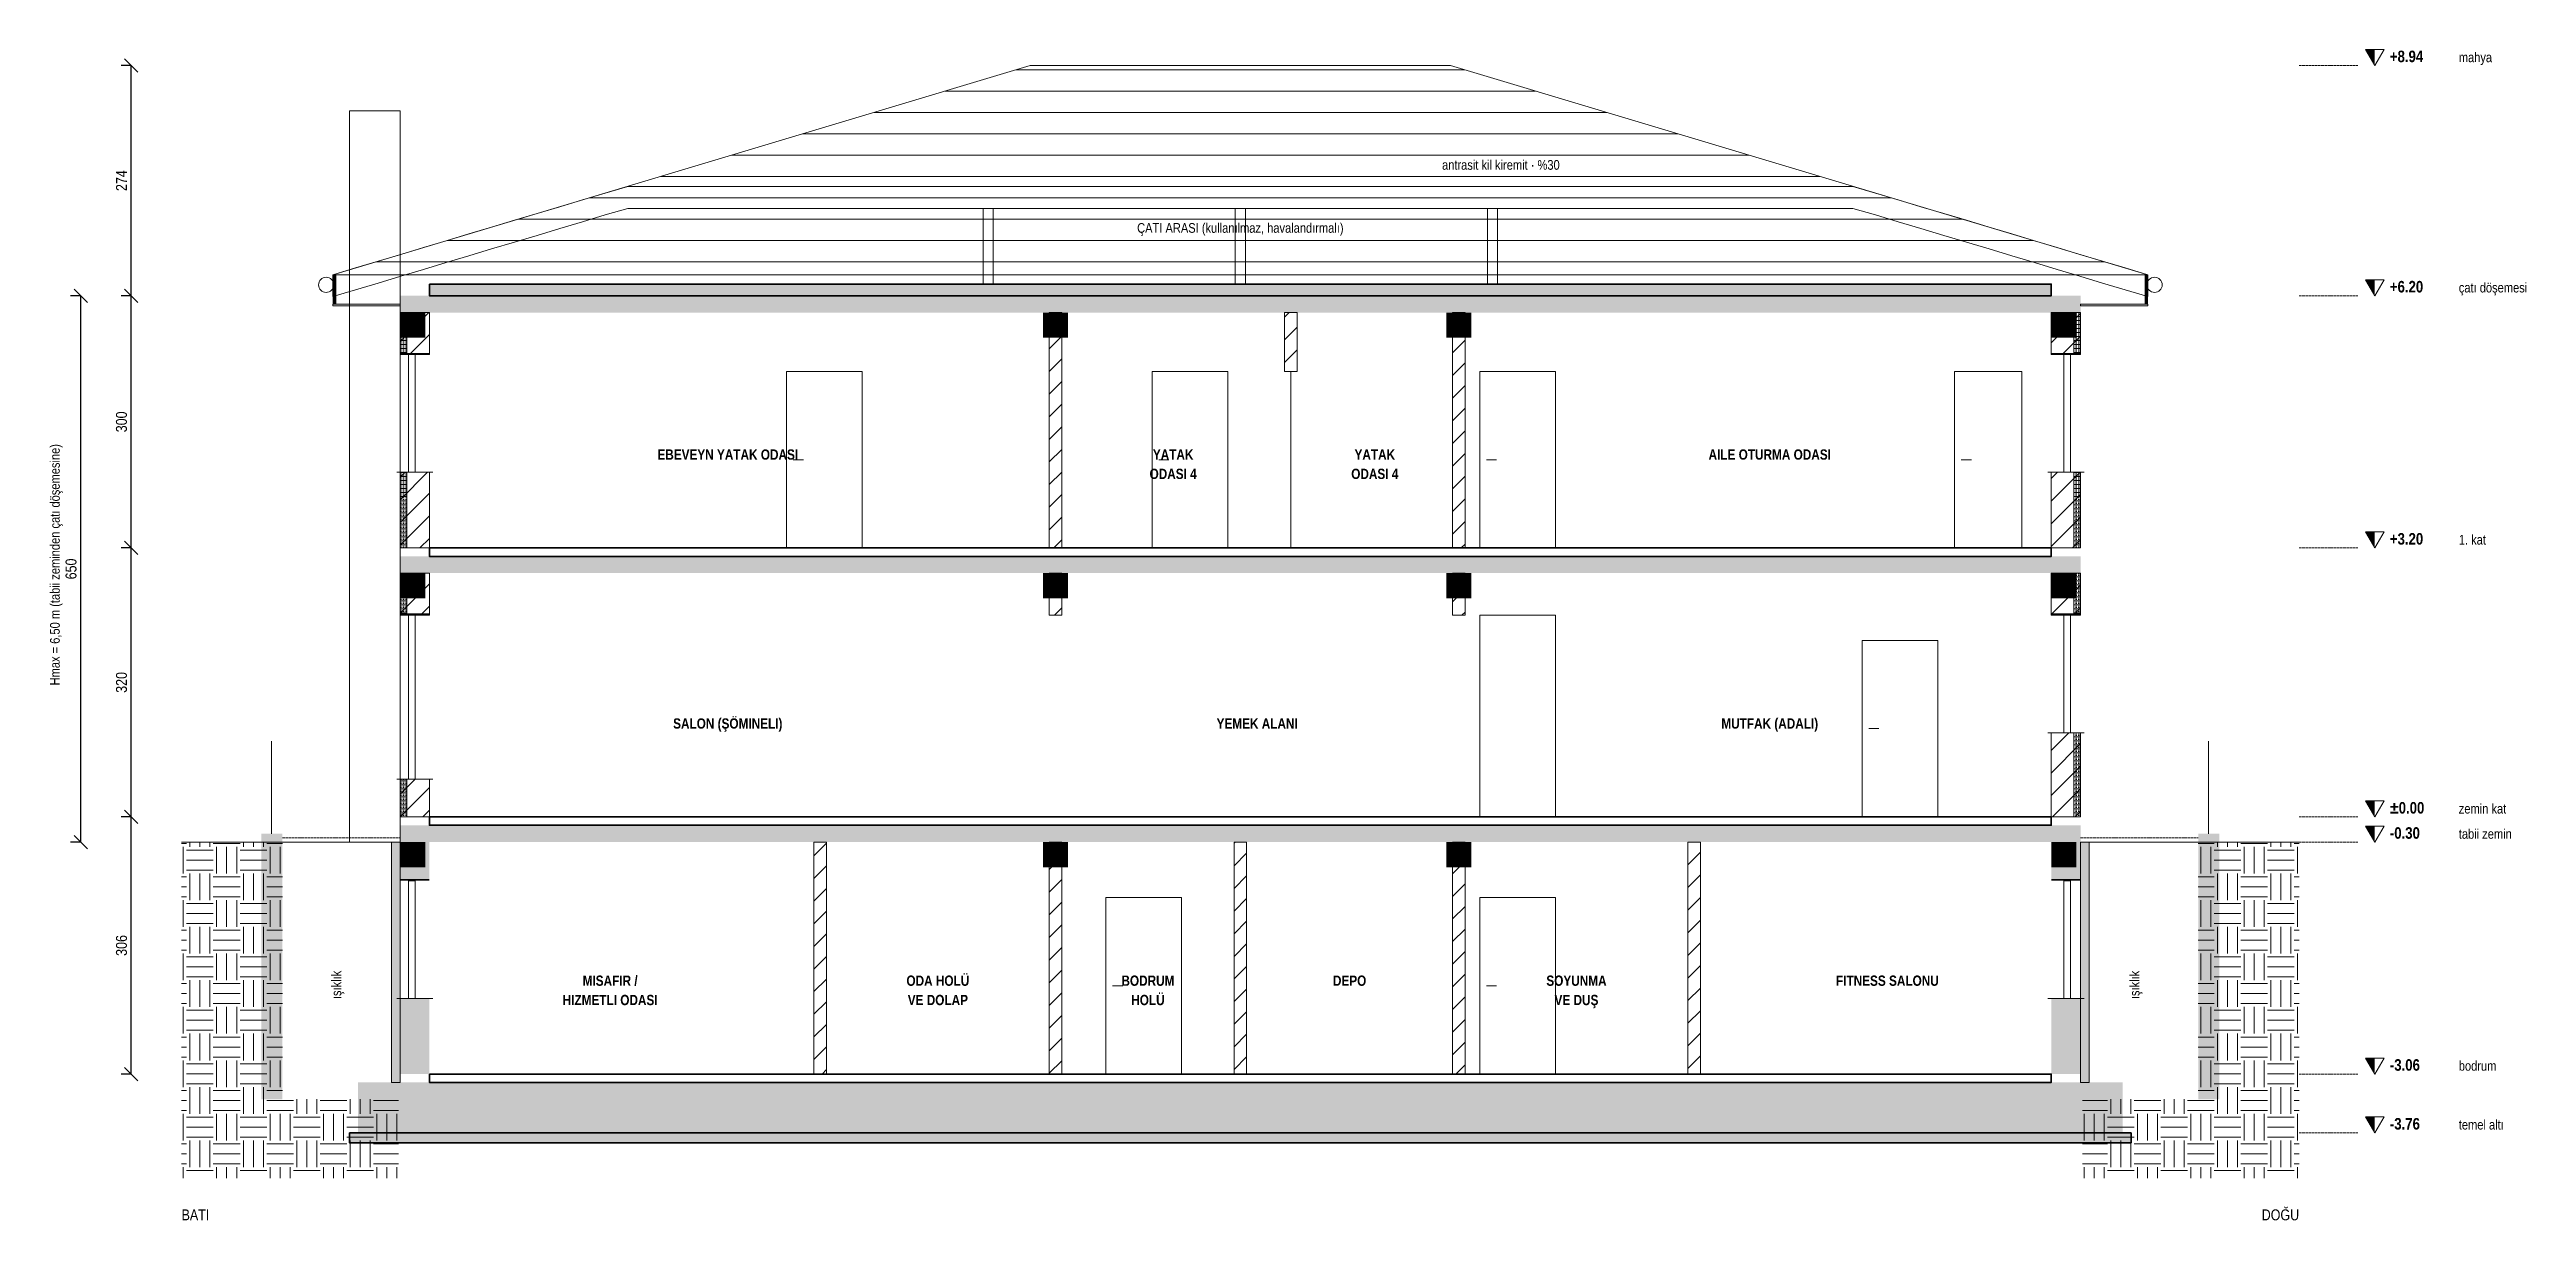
# Model space of a CAD drawing. Header units: centimetres. Extents: x -417 to 2531, y -480 to 913.
import ezdxf
from ezdxf.enums import TextEntityAlignment as Align

# ---------------------------------------------------------------- set-up
doc = ezdxf.new("R2010")
doc.units = ezdxf.units.CM
doc.header["$LTSCALE"] = 0.25
doc.linetypes.add('ACAD_ISO02W100', pattern=[15, 12, -3])
for name, color, linetype, lineweight in [('M-BACA-TUGLA', 116, 'Continuous', 9), ('M-CKAP-KIREMIT', 66, 'Continuous', 9), ('M-CKAP-KIREMIT-2', 66, 'Continuous', 9), ('M-CKAP-KIREMIT-2-T', 8, 'Continuous', 5), ('M-CKAP-KIREMIT-T', 8, 'Continuous', 5), ('M-CTAS-AHSAP', 234, 'Continuous', 20), ('M-CVRE-ZEMIN', 45, 'Continuous', 18), ('M-CVRE-ZEMIN-T', 8, 'Continuous', 5), ('M-DUVA-GAZBETON', 64, 'Continuous', 20), ('M-DUVA-GAZBETON-T', 8, 'Continuous', 5), ('M-GOST-DISOLCU', 40, 'Continuous', 9), ('M-GOST-KESITKOT', 46, 'Continuous', 9), ('M-GOST-MAHALPOZ', 7, 'Continuous', 9), ('M-GOST-YAZI', 2, 'Continuous', 9), ('M-ISIK-GALVANIZ', 150, 'Continuous', 9), ('M-ISIK-GALVANIZ-T', 8, 'Continuous', 5), ('M-ISYA-TASYUNU-T', 8, 'Continuous', 5), ('M-KORK-CAM', 100, 'Continuous', 9), ('M-PNKS-ALUMINYUM', 171, 'Continuous', 9), ('M-PNKS-ALUMINYUM-2', 171, 'Continuous', 9), ('M-TASI-BETONARME', 5, 'Continuous', 35), ('M-TASI-BETONARME-T', 250, 'Continuous', 5)]:
    doc.layers.add(name, color=color, linetype=linetype, lineweight=lineweight)
doc.styles.add('YAZI', font='arialn.ttf')
doc.styles.add('YAZI-KALIN', font='arialnb.ttf')
doc.dimstyles.new('MIMARI-1-100', dxfattribs={"dimscale": 10, "dimtxt": 1.296, "dimasz": 2.5, "dimexe": 1.2, "dimexo": 0, "dimgap": 0.5, "dimtad": 1, "dimdec": 0, "dimtxsty": 'YAZI', "dimtsz": 0.8, "dimcen": 2.5, "dimclrd": 256, "dimclre": 256, "dimclrt": 256, "dimazin": 3, "dimtfac": 1, "dimtmove": 0, "dimatfit": 3, "dimarcsym": 0})

msp = doc.modelspace()

# ---------------------------------------------------------------- hatches: boundary and pattern name
at = {"layer": 'M-CKAP-KIREMIT-2-T'}
h = msp.add_hatch(dxfattribs=at)
h.set_pattern_fill('LINE', scale=8)
h.paths.add_polyline_path([(-80, 645), (750, 894), (1250, 894), (2080, 645)])
at = {"layer": 'M-CKAP-KIREMIT-T'}
h = msp.add_hatch(color=256, dxfattribs=at)
h.dxf.hatch_style = 1
h.paths.add_polyline_path([(-80, 645), (-76, 645), (-76, 610), (-80, 610)])
h = msp.add_hatch(color=256, dxfattribs=at)
h.dxf.hatch_style = 1
h.paths.add_polyline_path([(2076, 645), (2080, 645), (2080, 610), (2076, 610)])
at = {"layer": 'M-CVRE-ZEMIN-T'}
h = msp.add_hatch(dxfattribs=at)
h.set_pattern_fill('EARTH', scale=5)
h.paths.add_polyline_path([(-260, -30), (-140, -30), (-140, -336), (-260, -336)])
h = msp.add_hatch(dxfattribs=at)
h.set_pattern_fill('EARTH', scale=5)
h.paths.add_polyline_path([(2140, -30), (2260, -30), (2260, -336), (2140, -336)])
h = msp.add_hatch(dxfattribs=at)
h.set_pattern_fill('EARTH', scale=5)
h.paths.add_polyline_path([(-260, -336), (-2, -336), (-2, -430), (-260, -430)])
h = msp.add_hatch(dxfattribs=at)
h.set_pattern_fill('EARTH', scale=5)
h.paths.add_polyline_path([(2002, -336), (2260, -336), (2260, -430), (2002, -430)])
at = {"layer": 'M-DUVA-GAZBETON-T'}
h = msp.add_hatch(dxfattribs=at)
h.set_pattern_fill('ANSI31', scale=6)
h.paths.add_polyline_path([(0, 600), (35, 600), (35, 550), (0, 550)])
h = msp.add_hatch(dxfattribs=at)
h.set_pattern_fill('ANSI31', scale=6)
h.paths.add_polyline_path([(772.5, 600), (787.5, 600), (787.5, 320), (772.5, 320)])
h = msp.add_hatch(dxfattribs=at)
h.set_pattern_fill('ANSI31', scale=6)
h.paths.add_polyline_path([(1052.5, 600), (1067.5, 600), (1067.5, 530), (1052.5, 530)])
h = msp.add_hatch(dxfattribs=at)
h.set_pattern_fill('ANSI31', scale=6)
h.paths.add_polyline_path([(1252.5, 600), (1267.5, 600), (1267.5, 320), (1252.5, 320)])
h = msp.add_hatch(dxfattribs=at)
h.set_pattern_fill('ANSI31', scale=6)
h.paths.add_polyline_path([(1965, 600), (2000, 600), (2000, 550), (1965, 550)])
h = msp.add_hatch(dxfattribs=at)
h.set_pattern_fill('ANSI31', scale=6)
h.paths.add_polyline_path([(0, 410), (35, 410), (35, 320), (0, 320)])
h = msp.add_hatch(dxfattribs=at)
h.set_pattern_fill('ANSI31', scale=6)
h.paths.add_polyline_path([(1965, 410), (2000, 410), (2000, 320), (1965, 320)])
h = msp.add_hatch(dxfattribs=at)
h.set_pattern_fill('ANSI31', scale=6)
h.paths.add_polyline_path([(0, 290), (35, 290), (35, 240), (0, 240)])
h = msp.add_hatch(dxfattribs=at)
h.set_pattern_fill('ANSI31', scale=6)
h.paths.add_polyline_path([(772.5, 290), (787.5, 290), (787.5, 240), (772.5, 240)])
h = msp.add_hatch(dxfattribs=at)
h.set_pattern_fill('ANSI31', scale=6)
h.paths.add_polyline_path([(1252.5, 290), (1267.5, 290), (1267.5, 240), (1252.5, 240)])
h = msp.add_hatch(dxfattribs=at)
h.set_pattern_fill('ANSI31', scale=6)
h.paths.add_polyline_path([(1965, 290), (2000, 290), (2000, 240), (1965, 240)])
h = msp.add_hatch(dxfattribs=at)
h.set_pattern_fill('ANSI31', scale=6)
h.paths.add_polyline_path([(1965, 100), (2000, 100), (2000, 0), (1965, 0)])
h = msp.add_hatch(dxfattribs=at)
h.set_pattern_fill('ANSI31', scale=6)
h.paths.add_polyline_path([(0, 45), (35, 45), (35, 0), (0, 0)])
h = msp.add_hatch(color=256, dxfattribs=at)
h.dxf.hatch_style = 1
h.paths.add_polyline_path([(0, -30), (35, -30), (35, -76), (0, -76)])
h = msp.add_hatch(dxfattribs=at)
h.set_pattern_fill('ANSI31', scale=6)
h.paths.add_polyline_path([(492.5, -30), (507.5, -30), (507.5, -306), (492.5, -306)])
h = msp.add_hatch(dxfattribs=at)
h.set_pattern_fill('ANSI31', scale=6)
h.paths.add_polyline_path([(772.5, -30), (787.5, -30), (787.5, -306), (772.5, -306)])
h = msp.add_hatch(dxfattribs=at)
h.set_pattern_fill('ANSI31', scale=6)
h.paths.add_polyline_path([(992.5, -30), (1007.5, -30), (1007.5, -306), (992.5, -306)])
h = msp.add_hatch(dxfattribs=at)
h.set_pattern_fill('ANSI31', scale=6)
h.paths.add_polyline_path([(1252.5, -30), (1267.5, -30), (1267.5, -306), (1252.5, -306)])
h = msp.add_hatch(dxfattribs=at)
h.set_pattern_fill('ANSI31', scale=6)
h.paths.add_polyline_path([(1532.5, -30), (1547.5, -30), (1547.5, -306), (1532.5, -306)])
h = msp.add_hatch(color=256, dxfattribs=at)
h.dxf.hatch_style = 1
h.paths.add_polyline_path([(1965, -30), (2000, -30), (2000, -76), (1965, -76)])
h = msp.add_hatch(color=256, dxfattribs=at)
h.dxf.hatch_style = 1
h.paths.add_polyline_path([(0, -216), (35, -216), (35, -306), (0, -306)])
h = msp.add_hatch(color=256, dxfattribs=at)
h.dxf.hatch_style = 1
h.paths.add_polyline_path([(1965, -216), (2000, -216), (2000, -306), (1965, -306)])
at = {"layer": 'M-GOST-KESITKOT'}
h = msp.add_hatch(color=256, dxfattribs=at)
h.dxf.hatch_style = 1
h.paths.add_polyline_path([(2339, 913), (2350, 913), (2350, 894)])
h = msp.add_hatch(color=256, dxfattribs=at)
h.dxf.hatch_style = 1
h.paths.add_polyline_path([(2339, 639), (2350, 639), (2350, 620)])
h = msp.add_hatch(color=256, dxfattribs=at)
h.dxf.hatch_style = 1
h.paths.add_polyline_path([(2339, 339), (2350, 339), (2350, 320)])
h = msp.add_hatch(color=256, dxfattribs=at)
h.dxf.hatch_style = 1
h.paths.add_polyline_path([(2339, 19), (2350, 19), (2350, 0)])
h = msp.add_hatch(color=256, dxfattribs=at)
h.dxf.hatch_style = 1
h.paths.add_polyline_path([(2339, -11), (2350, -11), (2350, -30)])
h = msp.add_hatch(color=256, dxfattribs=at)
h.dxf.hatch_style = 1
h.paths.add_polyline_path([(2339, -287), (2350, -287), (2350, -306)])
h = msp.add_hatch(color=256, dxfattribs=at)
h.dxf.hatch_style = 1
h.paths.add_polyline_path([(2339, -357), (2350, -357), (2350, -376)])
at = {"layer": 'M-ISIK-GALVANIZ-T'}
h = msp.add_hatch(color=256, dxfattribs=at)
h.dxf.hatch_style = 1
h.paths.add_polyline_path([(-165, -20), (-140, -20), (-140, -336), (-165, -336)])
h = msp.add_hatch(color=256, dxfattribs=at)
h.dxf.hatch_style = 1
h.paths.add_polyline_path([(2140, -20), (2165, -20), (2165, -336), (2140, -336)])
at = {"layer": 'M-ISYA-TASYUNU-T'}
h = msp.add_hatch(dxfattribs=at)
h.set_pattern_fill('INSUL', scale=0.5)
h.paths.add_polyline_path([(35, 634), (1965, 634), (1965, 620), (35, 620)])
h = msp.add_hatch(dxfattribs=at)
h.set_pattern_fill('INSUL', scale=0.5)
h.paths.add_polyline_path([(0, 600), (8, 600), (8, 550), (0, 550)])
h = msp.add_hatch(dxfattribs=at)
h.set_pattern_fill('INSUL', scale=0.5)
h.paths.add_polyline_path([(1992, 600), (2000, 600), (2000, 550), (1992, 550)])
h = msp.add_hatch(dxfattribs=at)
h.set_pattern_fill('INSUL', scale=0.5)
h.paths.add_polyline_path([(0, 410), (8, 410), (8, 320), (0, 320)])
h = msp.add_hatch(dxfattribs=at)
h.set_pattern_fill('INSUL', scale=0.5)
h.paths.add_polyline_path([(1992, 410), (2000, 410), (2000, 320), (1992, 320)])
h = msp.add_hatch(dxfattribs=at)
h.set_pattern_fill('INSUL', scale=0.5)
h.paths.add_polyline_path([(0, 290), (8, 290), (8, 240), (0, 240)])
h = msp.add_hatch(dxfattribs=at)
h.set_pattern_fill('INSUL', scale=0.5)
h.paths.add_polyline_path([(1992, 290), (2000, 290), (2000, 240), (1992, 240)])
h = msp.add_hatch(dxfattribs=at)
h.set_pattern_fill('INSUL', scale=0.5)
h.paths.add_polyline_path([(1992, 100), (2000, 100), (2000, 0), (1992, 0)])
h = msp.add_hatch(dxfattribs=at)
h.set_pattern_fill('INSUL', scale=0.5)
h.paths.add_polyline_path([(0, 45), (8, 45), (8, 0), (0, 0)])
h = msp.add_hatch(dxfattribs=at)
h.set_pattern_fill('INSUL', scale=0.5)
h.paths.add_polyline_path([(-10, -30), (0, -30), (0, -316), (-10, -316)])
h = msp.add_hatch(dxfattribs=at)
h.set_pattern_fill('INSUL', scale=0.5)
h.paths.add_polyline_path([(2000, -30), (2010, -30), (2010, -316), (2000, -316)])
at = {"layer": 'M-PNKS-ALUMINYUM'}
h = msp.add_hatch(color=256, dxfattribs=at)
h.dxf.hatch_style = 1
h.paths.add_polyline_path([(0, 552), (35, 552), (35, 550), (0, 550)])
h = msp.add_hatch(color=256, dxfattribs=at)
h.dxf.hatch_style = 1
h.paths.add_polyline_path([(1965, 552), (2000, 552), (2000, 550), (1965, 550)])
h = msp.add_hatch(color=256, dxfattribs=at)
h.dxf.hatch_style = 1
h.paths.add_polyline_path([(0, 242), (35, 242), (35, 240), (0, 240)])
h = msp.add_hatch(color=256, dxfattribs=at)
h.dxf.hatch_style = 1
h.paths.add_polyline_path([(1965, 242), (2000, 242), (2000, 240), (1965, 240)])
h = msp.add_hatch(color=256, dxfattribs=at)
h.dxf.hatch_style = 1
h.paths.add_polyline_path([(0, -74), (35, -74), (35, -76), (0, -76)])
h = msp.add_hatch(color=256, dxfattribs=at)
h.dxf.hatch_style = 1
h.paths.add_polyline_path([(1965, -74), (2000, -74), (2000, -76), (1965, -76)])
at = {"layer": 'M-TASI-BETONARME-T'}
h = msp.add_hatch(color=256, dxfattribs=at)
h.dxf.hatch_style = 1
h.paths.add_polyline_path([(0, 620), (2000, 620), (2000, 600), (0, 600)])
h = msp.add_hatch(color=256, dxfattribs=at)
h.dxf.hatch_style = 1
h.paths.add_polyline_path([(0, 600), (30, 600), (30, 570), (0, 570)])
h = msp.add_hatch(color=256, dxfattribs=at)
h.dxf.hatch_style = 1
h.paths.add_polyline_path([(765, 600), (795, 600), (795, 570), (765, 570)])
h = msp.add_hatch(color=256, dxfattribs=at)
h.dxf.hatch_style = 1
h.paths.add_polyline_path([(1245, 600), (1275, 600), (1275, 570), (1245, 570)])
h = msp.add_hatch(color=256, dxfattribs=at)
h.dxf.hatch_style = 1
h.paths.add_polyline_path([(1965, 600), (1995, 600), (1995, 570), (1965, 570)])
h = msp.add_hatch(color=256, dxfattribs=at)
h.dxf.hatch_style = 1
h.paths.add_polyline_path([(0, 310), (2000, 310), (2000, 290), (0, 290)])
h = msp.add_hatch(color=256, dxfattribs=at)
h.dxf.hatch_style = 1
h.paths.add_polyline_path([(0, 290), (30, 290), (30, 260), (0, 260)])
h = msp.add_hatch(color=256, dxfattribs=at)
h.dxf.hatch_style = 1
h.paths.add_polyline_path([(765, 290), (795, 290), (795, 260), (765, 260)])
h = msp.add_hatch(color=256, dxfattribs=at)
h.dxf.hatch_style = 1
h.paths.add_polyline_path([(1245, 290), (1275, 290), (1275, 260), (1245, 260)])
h = msp.add_hatch(color=256, dxfattribs=at)
h.dxf.hatch_style = 1
h.paths.add_polyline_path([(1965, 290), (1995, 290), (1995, 260), (1965, 260)])
h = msp.add_hatch(color=256, dxfattribs=at)
h.dxf.hatch_style = 1
h.paths.add_polyline_path([(0, -10), (2000, -10), (2000, -30), (0, -30)])
h = msp.add_hatch(color=256, dxfattribs=at)
h.dxf.hatch_style = 1
h.paths.add_polyline_path([(0, -30), (30, -30), (30, -60), (0, -60)])
h = msp.add_hatch(color=256, dxfattribs=at)
h.dxf.hatch_style = 1
h.paths.add_polyline_path([(765, -30), (795, -30), (795, -60), (765, -60)])
h = msp.add_hatch(color=256, dxfattribs=at)
h.dxf.hatch_style = 1
h.paths.add_polyline_path([(1245, -30), (1275, -30), (1275, -60), (1245, -60)])
h = msp.add_hatch(color=256, dxfattribs=at)
h.dxf.hatch_style = 1
h.paths.add_polyline_path([(1965, -30), (1995, -30), (1995, -60), (1965, -60)])
h = msp.add_hatch(color=256, dxfattribs=at)
h.dxf.hatch_style = 1
h.paths.add_polyline_path([(-50, -316), (2050, -316), (2050, -376), (-50, -376)])
h = msp.add_hatch(dxfattribs=at)
h.set_pattern_fill('AR-CONC', scale=0.3)
h.paths.add_polyline_path([(-60, -376), (2060, -376), (2060, -388), (-60, -388)])

# ---------------------------------------------------------------- linework, layer by layer
at = {"layer": 'M-BACA-TUGLA'}
msp.add_lwpolyline([(-60, 840), (0, 840), (0, -30), (-60, -30)], close=True, dxfattribs=at)
at = {"layer": 'M-CKAP-KIREMIT'}
for points in [[(-80, 610), (0, 610), (0, 608), (-80, 608)], [(2000, 610), (2080, 610), (2080, 608), (2000, 608)]]:
    msp.add_lwpolyline(points, close=True, dxfattribs=at)
for centre in [(-88, 633), (2088, 633)]:
    msp.add_circle(centre, 9, dxfattribs=at)
at = {"layer": 'M-CKAP-KIREMIT-2'}
for points in [[(-80, 645), (750, 894), (1250, 894), (2080, 645)], [(-80, 645), (-53, 653.1), (-26, 661.2), (1, 669.3), (28, 677.4), (55, 685.5), (82, 693.6), (109, 701.7), (136, 709.8), (163, 717.9), (190, 726), (217, 734.1), (244, 742.2), (271, 750), (298, 750), (325, 750), (352, 750), (379, 750), (406, 750), (433, 750), (460, 750), (487, 750), (514, 750), (541, 750), (568, 750), (595, 750), (622, 750), (649, 750), (676, 750), (703, 750), (730, 750), (757, 750), (784, 750), (811, 750), (838, 750), (865, 750), (892, 750), (919, 750), (946, 750), (973, 750), (1000, 750), (1027, 750), (1054, 750), (1081, 750), (1108, 750), (1135, 750), (1162, 750), (1189, 750), (1216, 750), (1243, 750), (1270, 750), (1297, 750), (1324, 750), (1351, 750), (1378, 750), (1405, 750), (1432, 750), (1459, 750), (1486, 750), (1513, 750), (1540, 750), (1567, 750), (1594, 750), (1621, 750), (1648, 750), (1675, 750), (1702, 750), (1729, 750), (1756, 742.2), (1783, 734.1), (1810, 726), (1837, 717.9), (1864, 709.8), (1891, 701.7), (1918, 693.6), (1945, 685.5), (1972, 677.4), (1999, 669.3), (2026, 661.2), (2053, 653.1), (2080, 645), (2080, 619), (2053, 627.1), (2026, 635.2), (1999, 643.3), (1972, 651.4), (1945, 659.5), (1918, 667.6), (1891, 675.7), (1864, 683.8), (1837, 691.9), (1810, 700), (1783, 708.1), (1756, 716.2), (1729, 724), (1702, 724), (1675, 724), (1648, 724), (1621, 724), (1594, 724), (1567, 724), (1540, 724), (1513, 724), (1486, 724), (1459, 724), (1432, 724), (1405, 724), (1378, 724), (1351, 724), (1324, 724), (1297, 724), (1270, 724), (1243, 724), (1216, 724), (1189, 724), (1162, 724), (1135, 724), (1108, 724), (1081, 724), (1054, 724), (1027, 724), (1000, 724), (973, 724), (946, 724), (919, 724), (892, 724), (865, 724), (838, 724), (811, 724), (784, 724), (757, 724), (730, 724), (703, 724), (676, 724), (649, 724), (622, 724), (595, 724), (568, 724), (541, 724), (514, 724), (487, 724), (460, 724), (433, 724), (406, 724), (379, 724), (352, 724), (325, 724), (298, 724), (271, 724), (244, 716.2), (217, 708.1), (190, 700), (163, 691.9), (136, 683.8), (109, 675.7), (82, 667.6), (55, 659.5), (28, 651.4), (1, 643.3), (-26, 635.2), (-53, 627.1), (-80, 619)]]:
    msp.add_lwpolyline(points, close=True, dxfattribs=at)
msp.add_lwpolyline([(-80, 645), (-53, 653.1), (-26, 661.2), (1, 669.3), (28, 677.4), (55, 685.5), (82, 693.6), (109, 701.7), (136, 709.8), (163, 717.9), (190, 726), (217, 734.1), (244, 742.2), (271, 750), (298, 750), (325, 750), (352, 750), (379, 750), (406, 750), (433, 750), (460, 750), (487, 750), (514, 750), (541, 750), (568, 750), (595, 750), (622, 750), (649, 750), (676, 750), (703, 750), (730, 750), (757, 750), (784, 750), (811, 750), (838, 750), (865, 750), (892, 750), (919, 750), (946, 750), (973, 750), (1000, 750), (1027, 750), (1054, 750), (1081, 750), (1108, 750), (1135, 750), (1162, 750), (1189, 750), (1216, 750), (1243, 750), (1270, 750), (1297, 750), (1324, 750), (1351, 750), (1378, 750), (1405, 750), (1432, 750), (1459, 750), (1486, 750), (1513, 750), (1540, 750), (1567, 750), (1594, 750), (1621, 750), (1648, 750), (1675, 750), (1702, 750), (1729, 750), (1756, 742.2), (1783, 734.1), (1810, 726), (1837, 717.9), (1864, 709.8), (1891, 701.7), (1918, 693.6), (1945, 685.5), (1972, 677.4), (1999, 669.3), (2026, 661.2), (2053, 653.1), (2080, 645)], dxfattribs=at)
at = {"layer": 'M-CTAS-AHSAP'}
for points in [[(694, 724), (706, 724), (706, 634), (694, 634)], [(994, 724), (1006, 724), (1006, 634), (994, 634)], [(1294, 724), (1306, 724), (1306, 634), (1294, 634)]]:
    msp.add_lwpolyline(points, close=True, dxfattribs=at)
at = {"layer": 'M-CVRE-ZEMIN'}
for p, q in [((-260, -30), (0, -30)), ((2000, -30), (2260, -30))]:
    msp.add_line(p, q, dxfattribs=at)
at = {"layer": 'M-DUVA-GAZBETON'}
for points in [[(0, 600), (35, 600), (35, 550), (0, 550)], [(0, 600), (8, 600), (8, 550), (0, 550)], [(772.5, 600), (787.5, 600), (787.5, 320), (772.5, 320)], [(1052.5, 600), (1067.5, 600), (1067.5, 530), (1052.5, 530)], [(1252.5, 600), (1267.5, 600), (1267.5, 320), (1252.5, 320)], [(1965, 600), (2000, 600), (2000, 550), (1965, 550)], [(1992, 600), (2000, 600), (2000, 550), (1992, 550)], [(0, 410), (35, 410), (35, 320), (0, 320)], [(0, 410), (8, 410), (8, 320), (0, 320)], [(1965, 410), (2000, 410), (2000, 320), (1965, 320)], [(1992, 410), (2000, 410), (2000, 320), (1992, 320)], [(0, 290), (35, 290), (35, 240), (0, 240)], [(0, 290), (8, 290), (8, 240), (0, 240)], [(772.5, 290), (787.5, 290), (787.5, 240), (772.5, 240)], [(1252.5, 290), (1267.5, 290), (1267.5, 240), (1252.5, 240)], [(1965, 290), (2000, 290), (2000, 240), (1965, 240)], [(1992, 290), (2000, 290), (2000, 240), (1992, 240)], [(1965, 100), (2000, 100), (2000, 0), (1965, 0)], [(1992, 100), (2000, 100), (2000, 0), (1992, 0)], [(0, 45), (35, 45), (35, 0), (0, 0)], [(0, 45), (8, 45), (8, 0), (0, 0)], [(-10, -30), (0, -30), (0, -316), (-10, -316)], [(492.5, -30), (507.5, -30), (507.5, -306), (492.5, -306)], [(772.5, -30), (787.5, -30), (787.5, -306), (772.5, -306)], [(992.5, -30), (1007.5, -30), (1007.5, -306), (992.5, -306)], [(1252.5, -30), (1267.5, -30), (1267.5, -306), (1252.5, -306)], [(1532.5, -30), (1547.5, -30), (1547.5, -306), (1532.5, -306)], [(2000, -30), (2010, -30), (2010, -316), (2000, -316)]]:
    msp.add_lwpolyline(points, close=True, dxfattribs=at)
at = {"layer": 'M-GOST-KESITKOT', "linetype": 'ACAD_ISO02W100'}
for p, q in [((2260, 894), (2330, 894)), ((2260, 620), (2330, 620)), ((2260, 320), (2330, 320)), ((2260, 0), (2330, 0)), ((2260, -30), (2330, -30)), ((2260, -306), (2330, -306)), ((2260, -376), (2330, -376))]:
    msp.add_line(p, q, dxfattribs=at)
at = {"layer": 'M-GOST-KESITKOT'}
for points in [[(2339, 913), (2361, 913), (2350, 894)], [(2339, 639), (2361, 639), (2350, 620)], [(2339, 339), (2361, 339), (2350, 320)], [(2339, 19), (2361, 19), (2350, 0)], [(2339, -11), (2361, -11), (2350, -30)], [(2339, -287), (2361, -287), (2350, -306)], [(2339, -357), (2361, -357), (2350, -376)]]:
    msp.add_lwpolyline(points, close=True, dxfattribs=at)
at = {"layer": 'M-ISIK-GALVANIZ', "linetype": 'ACAD_ISO02W100'}
for p, q in [((-140, -25), (0, -25)), ((2000, -25), (2140, -25))]:
    msp.add_line(p, q, dxfattribs=at)
at = {"layer": 'M-KORK-CAM'}
for p, q in [((-153, -20), (-153, 90)), ((2152, -20), (2152, 90))]:
    msp.add_line(p, q, dxfattribs=at)
at = {"layer": 'M-PNKS-ALUMINYUM'}
for p, q in [((1060, 320), (1060, 530)), ((-4, 410), (39, 410)), ((1961, 410), (2004, 410)), ((1961, 100), (2004, 100)), ((-4, 45), (39, 45)), ((-4, -216), (39, -216)), ((1961, -216), (2004, -216))]:
    msp.add_line(p, q, dxfattribs=at)
for points in [[(10, 550), (18, 550), (18, 410), (10, 410)], [(1980, 550), (1988, 550), (1988, 410), (1980, 410)], [(10, 240), (18, 240), (18, 45), (10, 45)], [(1980, 240), (1988, 240), (1988, 100), (1980, 100)], [(10, -76), (18, -76), (18, -216), (10, -216)], [(1980, -76), (1988, -76), (1988, -216), (1980, -216)]]:
    msp.add_lwpolyline(points, close=True, dxfattribs=at)
at = {"layer": 'M-PNKS-ALUMINYUM-2'}
for p, q in [((468, 425), (480, 425)), ((903, 425), (915, 425)), ((1293, 425), (1305, 425)), ((1858, 425), (1870, 425)), ((1748, 105), (1760, 105)), ((848, -201), (860, -201)), ((1293, -201), (1305, -201))]:
    msp.add_line(p, q, dxfattribs=at)
for points in [[(460, 530), (550, 530), (550, 320), (460, 320)], [(895, 530), (985, 530), (985, 320), (895, 320)], [(1285, 530), (1375, 530), (1375, 320), (1285, 320)], [(1850, 530), (1930, 530), (1930, 320), (1850, 320)], [(1285, 240), (1375, 240), (1375, 0), (1285, 0)], [(1740, 210), (1830, 210), (1830, 0), (1740, 0)], [(840, -96), (930, -96), (930, -306), (840, -306)], [(1285, -96), (1375, -96), (1375, -306), (1285, -306)]]:
    msp.add_lwpolyline(points, close=True, dxfattribs=at)
at = {"layer": 'M-TASI-BETONARME'}
for points in [[(35, 634), (1965, 634), (1965, 620), (35, 620)], [(35, 320), (1965, 320), (1965, 310), (35, 310)], [(35, 0), (1965, 0), (1965, -10), (35, -10)], [(35, -306), (1965, -306), (1965, -316), (35, -316)], [(-60, -376), (2060, -376), (2060, -388), (-60, -388)]]:
    msp.add_lwpolyline(points, close=True, dxfattribs=at)

# ---------------------------------------------------------------- texts
at = {"layer": 'M-GOST-KESITKOT'}
for s, height, style, p in [('+8.94', 13.68, 'YAZI-KALIN', (2368, 898)), ('mahya', 11.52, 'YAZI', (2450, 898)), ('+6.20', 13.68, 'YAZI-KALIN', (2368, 624)), ('çatı döşemesi', 11.52, 'YAZI', (2450, 624)), ('+3.20', 13.68, 'YAZI-KALIN', (2368, 324)), ('1. kat', 11.52, 'YAZI', (2450, 324)), ('%%p0.00', 13.68, 'YAZI-KALIN', (2368, 4)), ('zemin kat', 11.52, 'YAZI', (2450, 4)), ('-0.30', 13.68, 'YAZI-KALIN', (2368, -26)), ('tabii zemin', 11.52, 'YAZI', (2450, -26)), ('-3.06', 13.68, 'YAZI-KALIN', (2368, -302)), ('bodrum', 11.52, 'YAZI', (2450, -302)), ('-3.76', 13.68, 'YAZI-KALIN', (2368, -372)), ('temel altı', 11.52, 'YAZI', (2450, -372))]:
    msp.add_text(s, height=height, dxfattribs=dict(at, style=style)).set_placement(p)
at = {"layer": 'M-GOST-KESITKOT', "style": 'YAZI'}
msp.add_text('Hmax = 6,50 m (tabii zeminden çatı döşemesine)', height=11.52, rotation=90, dxfattribs=at).set_placement((-405, 300), align=Align.CENTER)
at = {"layer": 'M-GOST-MAHALPOZ', "style": 'YAZI-KALIN'}
for s, p in [('EBEVEYN YATAK ODASI', (390, 425)), ('ODASI 4', (920, 402)), ('YATAK', (920, 425)), ('ODASI 4', (1160, 402)), ('YATAK', (1160, 425)), ('AILE OTURMA ODASI', (1630, 425)), ('SALON (ŞÖMINELI)', (390, 105)), ('YEMEK ALANI', (1020, 105)), ('MUTFAK (ADALI)', (1630, 105)), ('MISAFIR /', (250, -201)), ('ODA HOLÜ', (640, -201)), ('BODRUM', (890, -201)), ('DEPO', (1130, -201)), ('SOYUNMA', (1400, -201)), ('FITNESS SALONU', (1770, -201)), ('HIZMETLI ODASI', (250, -224)), ('VE DOLAP', (640, -224)), ('HOLÜ', (890, -224)), ('VE DUŞ', (1400, -224))]:
    msp.add_text(s, height=12.24, dxfattribs=at).set_placement(p, align=Align.CENTER)
at = {"layer": 'M-GOST-YAZI', "style": 'YAZI'}
for s, height, p in [('antrasit kil kiremit · %30', 11.52, (1240, 770)), ('BATI', 12.96, (-260, -480))]:
    msp.add_text(s, height=height, dxfattribs=at).set_placement(p)
msp.add_text('ÇATI ARASI (kullanılmaz, havalandırmalı)', height=11.52, dxfattribs=at).set_placement((1000, 695), align=Align.CENTER)
for p in [(-70, -200), (2070, -200)]:
    msp.add_text('ışıklık', height=11.52, rotation=90, dxfattribs=at).set_placement(p, align=Align.CENTER)
msp.add_text('DOĞU', height=12.96, dxfattribs=at).set_placement((2260, -480), align=Align.RIGHT)

# ---------------------------------------------------------------- dimensions: what is measured, and where the dimension line sits
at = {"layer": 'M-GOST-DISOLCU'}
for base, p1, p2 in [((-320, 620), (-320, 620), (-320, 894)), ((-380, -30), (-380, -30), (-380, 620)), ((-320, 320), (-320, 320), (-320, 620)), ((-320, 0), (-320, 0), (-320, 320)), ((-320, -306), (-320, -306), (-320, 0))]:
    msp.add_linear_dim(base=base, p1=p1, p2=p2, angle=90, dimstyle='MIMARI-1-100', dxfattribs=at).render()

doc.saveas('drawing.dxf')
